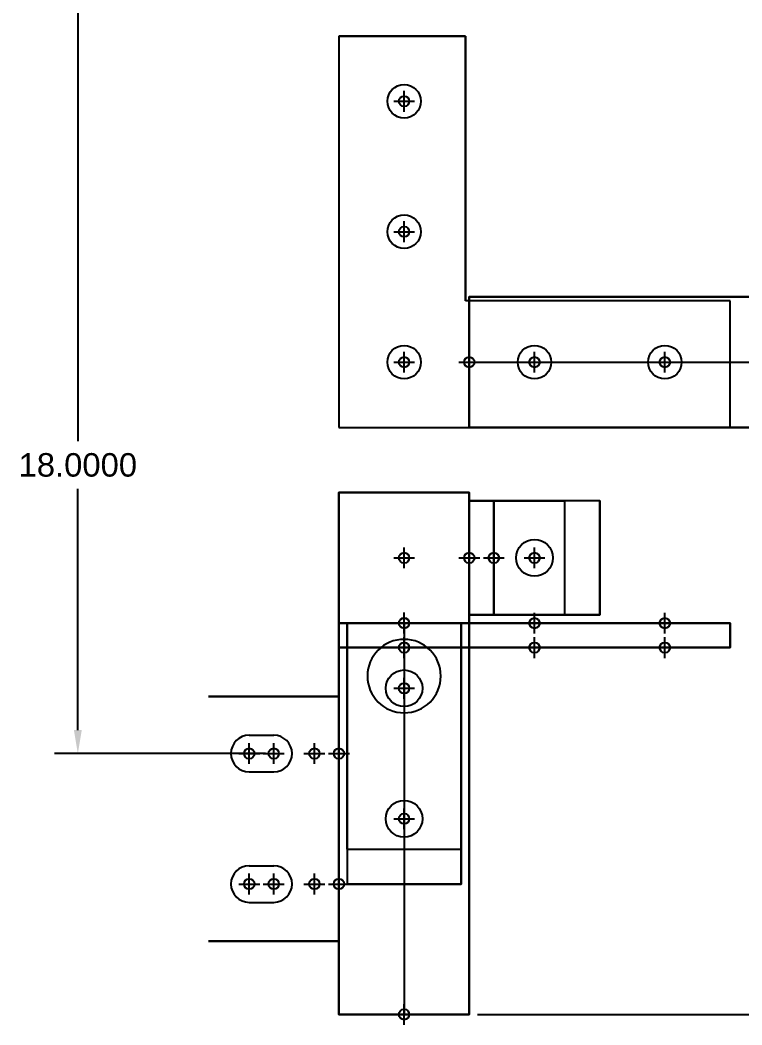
# Model space of a CAD drawing. Header units: inches. Extents: x 5.9 to 46.6, y -14.1 to 10.4.
# Drawn here: x 6.42 to 11.96, y -14.02 to -6.32 of the extents above; entities that cross this region are included whole.
import ezdxf

# ---------------------------------------------------------------- set-up
doc = ezdxf.new("R2010")
doc.units = ezdxf.units.IN
doc.header["$MEASUREMENT"] = 0
doc.header["$PDMODE"] = 34
doc.header["$PDSIZE"] = 0.08
for name, color, linetype in [('AQME Holes', 7, 'Continuous'), ('AQME Points', 7, 'Continuous'), ('AQME TSlots', 7, 'Continuous')]:
    doc.layers.add(name, color=color, linetype=linetype)
doc.styles.get("Standard").update_dxf_attribs({"font": 'ARIAL.TTF'})
doc.dimstyles.get("Standard").update_dxf_attribs({"dimtxt": 0.18, "dimasz": 0.18, "dimexe": 0.18, "dimexo": 0.0625, "dimgap": 0.09, "dimtad": 0, "dimtih": 1, "dimtoh": 1, "dimdec": 4, "dimzin": 0, "dimdsep": 46, "dimtxsty": 'Standard', "dimcen": 0.09, "dimadec": 0, "dimazin": 0, "dimtfac": 1, "dimtdec": 4, "dimtofl": 0, "dimtmove": 0, "dimatfit": 3, "dimfxl": 1, "dimtolj": 1, "dimtzin": 0, "dimarcsym": 0})

# ---------------------------------------------------------------- blocks, each defined once
blk = doc.blocks.new('AQME_4132_20120316152105')
at = {"color": 1}
blk.add_circle((0, 0.5), 0.1405, dxfattribs=at)
at = {"color": 1, "extrusion": (0, 1, 0)}
blk.add_circle((0, 0.5), 0.1405, dxfattribs=at)
at = {"color": 3}
for p in [(0, 0.5), (0, 0)]:
    blk.add_point(p, dxfattribs=at)
at = {"color": 2}
blk.add_point((0, 0.5, 0.188), dxfattribs=at)
at = {"color": 2, "extrusion": (0, 1, 0)}
blk.add_point((0, 0.188, 0.5), dxfattribs=at)
at = {"color": 3, "extrusion": (0, 1, 0)}
blk.add_point((0, 0, 0.5), dxfattribs=at)
for points in [[(0.4375, 0), (0.4375, 1), (-0.4375, 1), (-0.4375, 0)], [(0.4375, 1), (-0.4375, 1), (-0.4375, 1, 0.188), (0.4375, 1, 0.188)], [(0.4375, 0.188, 1), (0.4375, 1, 0.188), (-0.4375, 1, 0.188), (-0.4375, 0.188, 1)], [(0.4375, 0.188, 0.188), (0.4375, 0.734, 0.188), (-0.4375, 0.734, 0.188), (-0.4375, 0.188, 0.188)], [(0.4375, 0.188, 0.734), (0.4375, 0.734, 0.188), (-0.4375, 0.734, 0.188), (-0.4375, 0.188, 0.734)], [(0.4375, 0.188, 0.188), (-0.4375, 0.188, 0.188), (-0.4375, 0.188, 0.734), (0.4375, 0.188, 0.734)], [(-0.4375, 0, 1), (0.4375, 0, 1), (0.4375, 0.188, 1), (-0.4375, 0.188, 1)]]:
    blk.add_3dface(points)
for points, invisible_edges in [([(-0.4375, 1), (-0.4375, 0), (-0.4375, 0.188, 0.188), (-0.4375, 1, 0.188)], 6), ([(-0.4375, 0.188, 1), (-0.4375, 0.188, 0.734), (-0.4375, 0.734, 0.188), (-0.4375, 1, 0.188)], 5), ([(0.4375, 0), (0.4375, 1), (0.4375, 1, 0.188), (0.4375, 0.188, 0.188)], 12), ([(0.4375, 0.188, 1), (0.4375, 0.188, 0.734), (0.4375, 0.734, 0.188), (0.4375, 1, 0.188)], 5), ([(-0.4375, 0.188, 0.188), (-0.4375, 0), (-0.4375, 0, 1), (-0.4375, 0.188, 1)], 9), ([(0.4375, 0, 1), (0.4375, 0), (0.4375, 0.188, 0.188), (0.4375, 0.188, 1)], 6), ([(0.4375, 0), (-0.4375, 0), (-0.4375, 0, 1), (0.4375, 0, 1)], 8)]:
    blk.add_3dface(points, dxfattribs=dict(invisible_edges=invisible_edges))
blk = doc.blocks.new('AQME_4118_20120316152219')
at = {"color": 1}
for centre in [(0, 0), (1, 0), (2, 0)]:
    blk.add_circle(centre, 0.1285, dxfattribs=at)
at = {"color": 3}
for p in [(0, 0), (1, 0), (2, 0)]:
    blk.add_point(p, dxfattribs=at)
at = {"color": 2}
for p in [(0, 0, 0.1875), (1, 0, 0.1875), (2, 0, 0.1875)]:
    blk.add_point(p, dxfattribs=at)
for points in [[(2.5, 0.4375), (-0.5, 0.4375), (-0.5, 0.4375, 0.188), (2.5, 0.4375, 0.188)], [(-0.5, 0.4375), (-0.5, -0.4375), (-0.5, -0.4375, 0.188), (-0.5, 0.4375, 0.188)], [(2.5, -0.4375), (2.5, 0.4375), (2.5, 0.4375, 0.188), (2.5, -0.4375, 0.188)], [(-0.5, -0.4375), (2.5, -0.4375), (2.5, -0.4375, 0.188), (-0.5, -0.4375, 0.188)]]:
    blk.add_3dface(points)
at = {"invisible_edges": 14}
for points in [[(-0.5, 0.4375), (2.5, 0.4375), (1, -0.0005)], [(2.5, 0.4375, 0.188), (-0.5, 0.4375, 0.188), (1, -0.0005, 0.188)], [(-0.5, -0.4375), (-0.5, 0.4375), (1, -0.0005)], [(-0.5, 0.4375, 0.188), (-0.5, -0.4375, 0.188), (1, -0.0005, 0.188)], [(2.5, 0.4375), (2.5, -0.4375), (1, -0.0005)], [(2.5, -0.4375, 0.188), (2.5, 0.4375, 0.188), (1, -0.0005, 0.188)], [(2.5, -0.4375), (-0.5, -0.4375), (1, -0.0005)], [(-0.5, -0.4375, 0.188), (2.5, -0.4375, 0.188), (1, -0.0005, 0.188)]]:
    blk.add_3dface(points, dxfattribs=at)
blk = doc.blocks.new('AQME_4081_20120316160741')
for p, q in [((-0.5, 2.5), (-0.5, -0.5)), ((-0.5, 2.5), (0.47, 2.5)), ((0.47, 2.5), (0.47, 0.47)), ((2.5, 0.47), (0.47, 0.47)), ((2.5, -0.5), (2.5, 0.47)), ((-0.5, -0.5), (2.5, -0.5))]:
    blk.add_line(p, q)
at = {"color": 1}
for centre in [(0, 2), (0, 1), (0, 0), (1, 0), (2, 0)]:
    blk.add_circle(centre, 0.1285, dxfattribs=at)
at = {"color": 3}
for p in [(0, 2), (0, 1), (0, 0), (1, 0), (2, 0)]:
    blk.add_point(p, dxfattribs=at)
at = {"color": 2}
for p in [(0, 2, 0.188), (0, 1, 0.188), (0, 0, 0.188), (1, 0, 0.188), (2, 0, 0.188)]:
    blk.add_point(p, dxfattribs=at)
at = {"invisible_edges": 8}
for points in [[(0.47, 0.47), (0.47, 2.5), (-0.5, 2.5), (-0.5, -0.5)], [(0.47, 0.47, 0.188), (0.47, 2.5, 0.188), (-0.5, 2.5, 0.188), (-0.5, -0.5, 0.188)], [(-0.5, -0.5), (2.5, -0.5), (2.5, 0.47), (0.47, 0.47)], [(-0.5, -0.5, 0.188), (2.5, -0.5, 0.188), (2.5, 0.47, 0.188), (0.47, 0.47, 0.188)]]:
    blk.add_3dface(points, dxfattribs=at)
blk = doc.blocks.new('AQME_1010_20120316161913', base_point=(0.5, 0.5))
for points in [[(0, 0), (1, 0), (1, 1), (0, 1)], [(1, 1), (0, 1), (0, 1, 12), (1, 1, 12)], [(0, 1), (0, 0), (0, 0, 12), (0, 1, 12)], [(0, 0, 12), (1, 0, 12), (1, 1, 12), (0, 1, 12)], [(1, 0), (1, 1), (1, 1, 12), (1, 0, 12)], [(0, 0), (1, 0), (1, 0, 12), (0, 0, 12)]]:
    blk.add_3dface(points)
at = {"layer": 'AQME Points', "color": 3}
blk.add_point((0.5, 0.5), dxfattribs=at)
at = {"layer": 'AQME Points', "color": 2}
blk.add_point((0.5, 0.5, 12), dxfattribs=at)
at = {"layer": 'AQME TSlots', "color": 1}
for p, q in [((0.5, 1), (0.5, 1, 12)), ((0, 0.5), (0, 0.5, 12)), ((1, 0.5), (1, 0.5, 12)), ((0.5, 0), (0.5, 0, 12))]:
    blk.add_line(p, q, dxfattribs=at)
blk = doc.blocks.new('AQME_4136_20120615091104')
at = {"color": 1}
for centre in [(0, 1.5), (0, 0.5)]:
    blk.add_circle(centre, 0.1405, dxfattribs=at)
at = {"color": 1, "extrusion": (0, 1, 0)}
for centre in [(0, 0.5), (0, 1.5)]:
    blk.add_circle(centre, 0.1405, dxfattribs=at)
at = {"color": 3}
for p in [(0, 1.5), (0, 0.5), (0, 0)]:
    blk.add_point(p, dxfattribs=at)
at = {"color": 2}
for p in [(0, 1.5, 0.188), (0, 0.5, 0.188)]:
    blk.add_point(p, dxfattribs=at)
at = {"color": 2, "extrusion": (0, 1, 0)}
for p in [(0, 0.188, 0.5), (0, 0.188, 1.5)]:
    blk.add_point(p, dxfattribs=at)
at = {"color": 3, "extrusion": (0, 1, 0)}
for p in [(0, 0, 0.5), (0, 0, 1.5)]:
    blk.add_point(p, dxfattribs=at)
for points in [[(0.4375, 0), (0.4375, 2), (-0.4375, 2), (-0.4375, 0)], [(0.4375, 2), (-0.4375, 2), (-0.4375, 2, 0.188), (0.4375, 2, 0.188)], [(0.4375, 0.188, 2), (0.4375, 2, 0.188), (-0.4375, 2, 0.188), (-0.4375, 0.188, 2)], [(0.4375, 0.188, 0.188), (0.4375, 1.734, 0.188), (-0.4375, 1.734, 0.188), (-0.4375, 0.188, 0.188)], [(0.4375, 0.188, 1.734), (0.4375, 1.734, 0.188), (-0.4375, 1.734, 0.188), (-0.4375, 0.188, 1.734)], [(0.4375, 0.188, 0.188), (-0.4375, 0.188, 0.188), (-0.4375, 0.188, 1.734), (0.4375, 0.188, 1.734)], [(-0.4375, 0, 2), (0.4375, 0, 2), (0.4375, 0.188, 2), (-0.4375, 0.188, 2)]]:
    blk.add_3dface(points)
for points, invisible_edges in [([(-0.4375, 2), (-0.4375, 0), (-0.4375, 0.188, 0.188), (-0.4375, 2, 0.188)], 6), ([(-0.4375, 0.188, 2), (-0.4375, 0.188, 1.734), (-0.4375, 1.734, 0.188), (-0.4375, 2, 0.188)], 5), ([(0.4375, 0), (0.4375, 2), (0.4375, 2, 0.188), (0.4375, 0.188, 0.188)], 12), ([(0.4375, 0.188, 2), (0.4375, 0.188, 1.734), (0.4375, 1.734, 0.188), (0.4375, 2, 0.188)], 5), ([(-0.4375, 0.188, 0.188), (-0.4375, 0), (-0.4375, 0, 2), (-0.4375, 0.188, 2)], 9), ([(0.4375, 0, 2), (0.4375, 0), (0.4375, 0.188, 0.188), (0.4375, 0.188, 2)], 6), ([(0.4375, 0), (-0.4375, 0), (-0.4375, 0, 2), (0.4375, 0, 2)], 8)]:
    blk.add_3dface(points, dxfattribs=dict(invisible_edges=invisible_edges))
blk = doc.blocks.new('*D93')
at = {"color": 0, "lineweight": -2}
for p, q in [((7.3024, 6.0563), (6.6821, 6.0563)), ((6.8621, 5.8763), (6.8621, -9.5503)), ((6.8621, -11.7637), (6.8621, -9.9141)), ((8.3024, -11.9437), (6.6821, -11.9437))]:
    blk.add_line(p, q, dxfattribs=at)
at = {"color": 0}
for points in [[(6.8321, 5.8763), (6.8921, 5.8763), (6.8621, 6.0563)], [(6.8321, -11.7637), (6.8921, -11.7637), (6.8621, -11.9437)]]:
    blk.add_solid(points, dxfattribs=at)
at = {"layer": 'Defpoints', "color": 0}
for p in [(7.3649, 6.0563, -2.5), (6.8621, -11.9437), (8.3649, -11.9437, -1)]:
    blk.add_point(p, dxfattribs=at)
at = {"color": 0, "insert": (6.8621, -9.7322), "char_height": 0.18, "attachment_point": 5}
blk.add_mtext('\\A1;18.0000', dxfattribs=at)
blk = doc.blocks.new('*D94')
at = {"color": 0, "lineweight": -2}
for p, q in [((23.8649, 7.5563), (24.3848, 7.5563)), ((24.2048, 7.3763), (24.2048, -3.0118)), ((24.2048, -13.7637), (24.2048, -3.3756)), ((9.9274, -13.9437), (24.3848, -13.9437))]:
    blk.add_line(p, q, dxfattribs=at)
at = {"color": 0}
for points in [[(24.1748, 7.3763), (24.2348, 7.3763), (24.2048, 7.5563)], [(24.1748, -13.7637), (24.2348, -13.7637), (24.2048, -13.9437)]]:
    blk.add_solid(points, dxfattribs=at)
at = {"layer": 'Defpoints', "color": 0}
for p in [(23.8024, 7.5563, -0.812), (9.8649, -13.9437), (24.2048, -13.9437)]:
    blk.add_point(p, dxfattribs=at)
at = {"color": 0, "insert": (24.2048, -3.1937), "char_height": 0.18, "attachment_point": 5}
blk.add_mtext('\\A1;21.5000', dxfattribs=at)
blk = doc.blocks.new('AQME_7042_20120615091858')
at = {"layer": 'AQME Holes', "color": 4}
blk.add_circle((0, 0), 0.2815, dxfattribs=at)
blk = doc.blocks.new('AQME_1010_20120615091900', base_point=(0.5, 0.5))
for points in [[(0, 0), (1, 0), (1, 1), (0, 1)], [(1, 1), (0, 1), (0, 1, 3), (1, 1, 3)], [(0, 1), (0, 0), (0, 0, 3), (0, 1, 3)], [(0, 0, 3), (1, 0, 3), (1, 1, 3), (0, 1, 3)], [(1, 0), (1, 1), (1, 1, 3), (1, 0, 3)], [(0, 0), (1, 0), (1, 0, 3), (0, 0, 3)]]:
    blk.add_3dface(points)
at = {"layer": 'AQME Points', "color": 3}
blk.add_point((0.5, 0.5), dxfattribs=at)
at = {"layer": 'AQME Points', "color": 2}
blk.add_point((0.5, 0.5, 3), dxfattribs=at)
at = {"layer": 'AQME TSlots', "color": 1}
for p, q in [((0.5, 1), (0.5, 1, 3)), ((0, 0.5), (0, 0.5, 3)), ((1, 0.5), (1, 0.5, 3)), ((0.5, 0), (0.5, 0, 3))]:
    blk.add_line(p, q, dxfattribs=at)
at = {"extrusion": (0, -1, 0)}
blk.add_blockref('AQME_7042_20120615091858', (0.5, 0.406), dxfattribs=at)
blk = doc.blocks.new('AQME_4260_20120615111446')
at = {"color": 1, "extrusion": (0, -1, 0)}
for p, q in [((-0.1405, 0.5, 0.688), (-0.1405, 0.5, 0.5)), ((0.1405, 0.5, 0.688), (0.1405, 0.5, 0.5)), ((0.8595, 0.5, 0.688), (0.8595, 0.5, 0.5)), ((1.1405, 0.5, 0.688), (1.1405, 0.5, 0.5))]:
    blk.add_line(p, q, dxfattribs=at)
at = {"extrusion": (-1, 0, 0)}
for p, q in [((1.4375, 0.5, 1), (1.4375, 0.312, 1)), ((1.4375, 0.5, 1), (1.4375, 0.5)), ((1.4375, -0.5), (1.4375, 0.5)), ((1.4375, 0.312, 1), (1.4375, 0.312, 0.188)), ((1.4375, -0.5, 0.188), (1.4375, 0.312, 0.188)), ((1.4375, -0.5), (1.4375, -0.5, 0.188))]:
    blk.add_line(p, q, dxfattribs=at)
at = {"color": 1}
for centre in [(0, 0), (1, 0)]:
    blk.add_circle(centre, 0.1405, dxfattribs=at)
at = {"color": 1, "extrusion": (0, -1, 0)}
for centre, start, end in [((0, 0.688, -0.5), 0, 180), ((0, 0.5, -0.5), 180, 0), ((1, 0.688, -0.5), 0, 180), ((1, 0.5, -0.5), 180, 0)]:
    blk.add_arc(centre, 0.1405, start, end, dxfattribs=at)
at = {"color": 3, "extrusion": (0, -1, 0)}
for p in [(0, 0.5, 0.5), (0, 0.5, 0.688), (1, 0.5, 0.5), (1, 0.5, 0.688)]:
    blk.add_point(p, dxfattribs=at)
at = {"color": 2, "extrusion": (0, -1, 0)}
for p in [(0, 0.312, 0.5), (0, 0.312, 0.688), (1, 0.312, 0.5), (1, 0.312, 0.688)]:
    blk.add_point(p, dxfattribs=at)
at = {"color": 3}
for p in [(0, 0), (1, 0)]:
    blk.add_point(p, dxfattribs=at)
at = {"color": 2}
for p in [(0, 0, 0.188), (1, 0, 0.188)]:
    blk.add_point(p, dxfattribs=at)
for points, invisible_edges in [([(-0.4375, 0.312, 0.188), (-0.4375, 0.312, 1), (-0.4375, 0.5, 1), (-0.4375, 0.5)], 8), ([(-0.4375, 0.5), (-0.4375, -0.5), (-0.4375, -0.5, 0.188), (-0.4375, 0.312, 0.188)], 8), ([(1.4375, 0.312, 0.188), (1.4375, 0.312, 1), (1.4375, 0.5, 1), (1.4375, 0.5)], 8), ([(1.4375, 0.5), (1.4375, -0.5), (1.4375, -0.5, 0.188), (1.4375, 0.312, 0.188)], 8), ([(1.4375, -0.361, 0.182), (1.4375, -0.312, 0.188), (1.4375, -0.312), (1.4375, -0.343)], 10)]:
    blk.add_3dface(points, dxfattribs=dict(invisible_edges=invisible_edges))
blk = doc.blocks.new('AQME_1010_20120615112613', base_point=(0.5, 0.5))
for points in [[(0, 0), (1, 0), (1, 1), (0, 1)], [(1, 1), (0, 1), (0, 1, 6.5), (1, 1, 6.5)], [(0, 1), (0, 0), (0, 0, 6.5), (0, 1, 6.5)], [(0, 0, 6.5), (1, 0, 6.5), (1, 1, 6.5), (0, 1, 6.5)], [(1, 0), (1, 1), (1, 1, 6.5), (1, 0, 6.5)], [(0, 0), (1, 0), (1, 0, 6.5), (0, 0, 6.5)]]:
    blk.add_3dface(points)
at = {"layer": 'AQME Points', "color": 3}
blk.add_point((0.5, 0.5), dxfattribs=at)
at = {"layer": 'AQME Points', "color": 2}
blk.add_point((0.5, 0.5, 6.5), dxfattribs=at)
at = {"layer": 'AQME TSlots', "color": 1}
for p, q in [((0.5, 1), (0.5, 1, 6.5)), ((0, 0.5), (0, 0.5, 6.5)), ((1, 0.5), (1, 0.5, 6.5)), ((0.5, 0), (0.5, 0, 6.5))]:
    blk.add_line(p, q, dxfattribs=at)

msp = doc.modelspace()

# ---------------------------------------------------------------- linework, layer by layer
msp.add_line((9.86491, -9.44368), (21.86491, -9.44368))

# ---------------------------------------------------------------- block references
for name, p in [('AQME_4081_20120316160741', (9.36491, -8.94368, 3)), ('AQME_1010_20120615112613', (9.36491, -10.44368, -2.5))]:
    msp.add_blockref(name, p)
at = {"extrusion": (1, 0, 0), "rotation": 269.9999999999996}
msp.add_blockref('AQME_1010_20120316161913', (-8.94368, 2.5, 9.86491), dxfattribs=at)
at = {"rotation": 269.9999999999998}
msp.add_blockref('AQME_4132_20120316152105', (9.86491, -10.44368, 3), dxfattribs=at)
at = {"extrusion": (0, -1, -1.77636e-15)}
for name, p in [('AQME_1010_20120615091900', (9.36491, -2, 10.94368)), ('AQME_4136_20120615091104', (9.36491, -1.5, 10.94368))]:
    msp.add_blockref(name, p, dxfattribs=at)
at = {"extrusion": (0, 1, 1.77636e-15), "rotation": 179.9999999999998}
msp.add_blockref('AQME_4118_20120316152219', (-9.36491, 2.5, -11.13168), dxfattribs=at)
at = {"extrusion": (-1, 7.10543e-15, 7.10543e-15), "rotation": 180.0000000000002}
msp.add_blockref('AQME_4260_20120615111446', (12.94368, -2, -8.86491), dxfattribs=at)

# ---------------------------------------------------------------- dimensions: what is measured, and where the dimension line sits
dim = msp.add_linear_dim(base=(24.2048, -13.94368), p1=(23.80241, 7.55632, -0.812), p2=(9.86491, -13.94368), angle=90, dimstyle='Standard')
dim.commit()
dim.dimension.update_dxf_attribs({"geometry": '*D94', "text_midpoint": (24.2048, -3.19368)})
dim = msp.add_linear_dim(base=(6.86215, -11.94368), p1=(7.36491, 6.05632, -2.5), p2=(8.36491, -11.94368, -1), angle=90, dimstyle='Standard')
dim.commit()
dim.dimension.update_dxf_attribs({"geometry": '*D93', "text_midpoint": (6.86215, -9.73223), "dimtype": 160})

doc.saveas('drawing.dxf')
